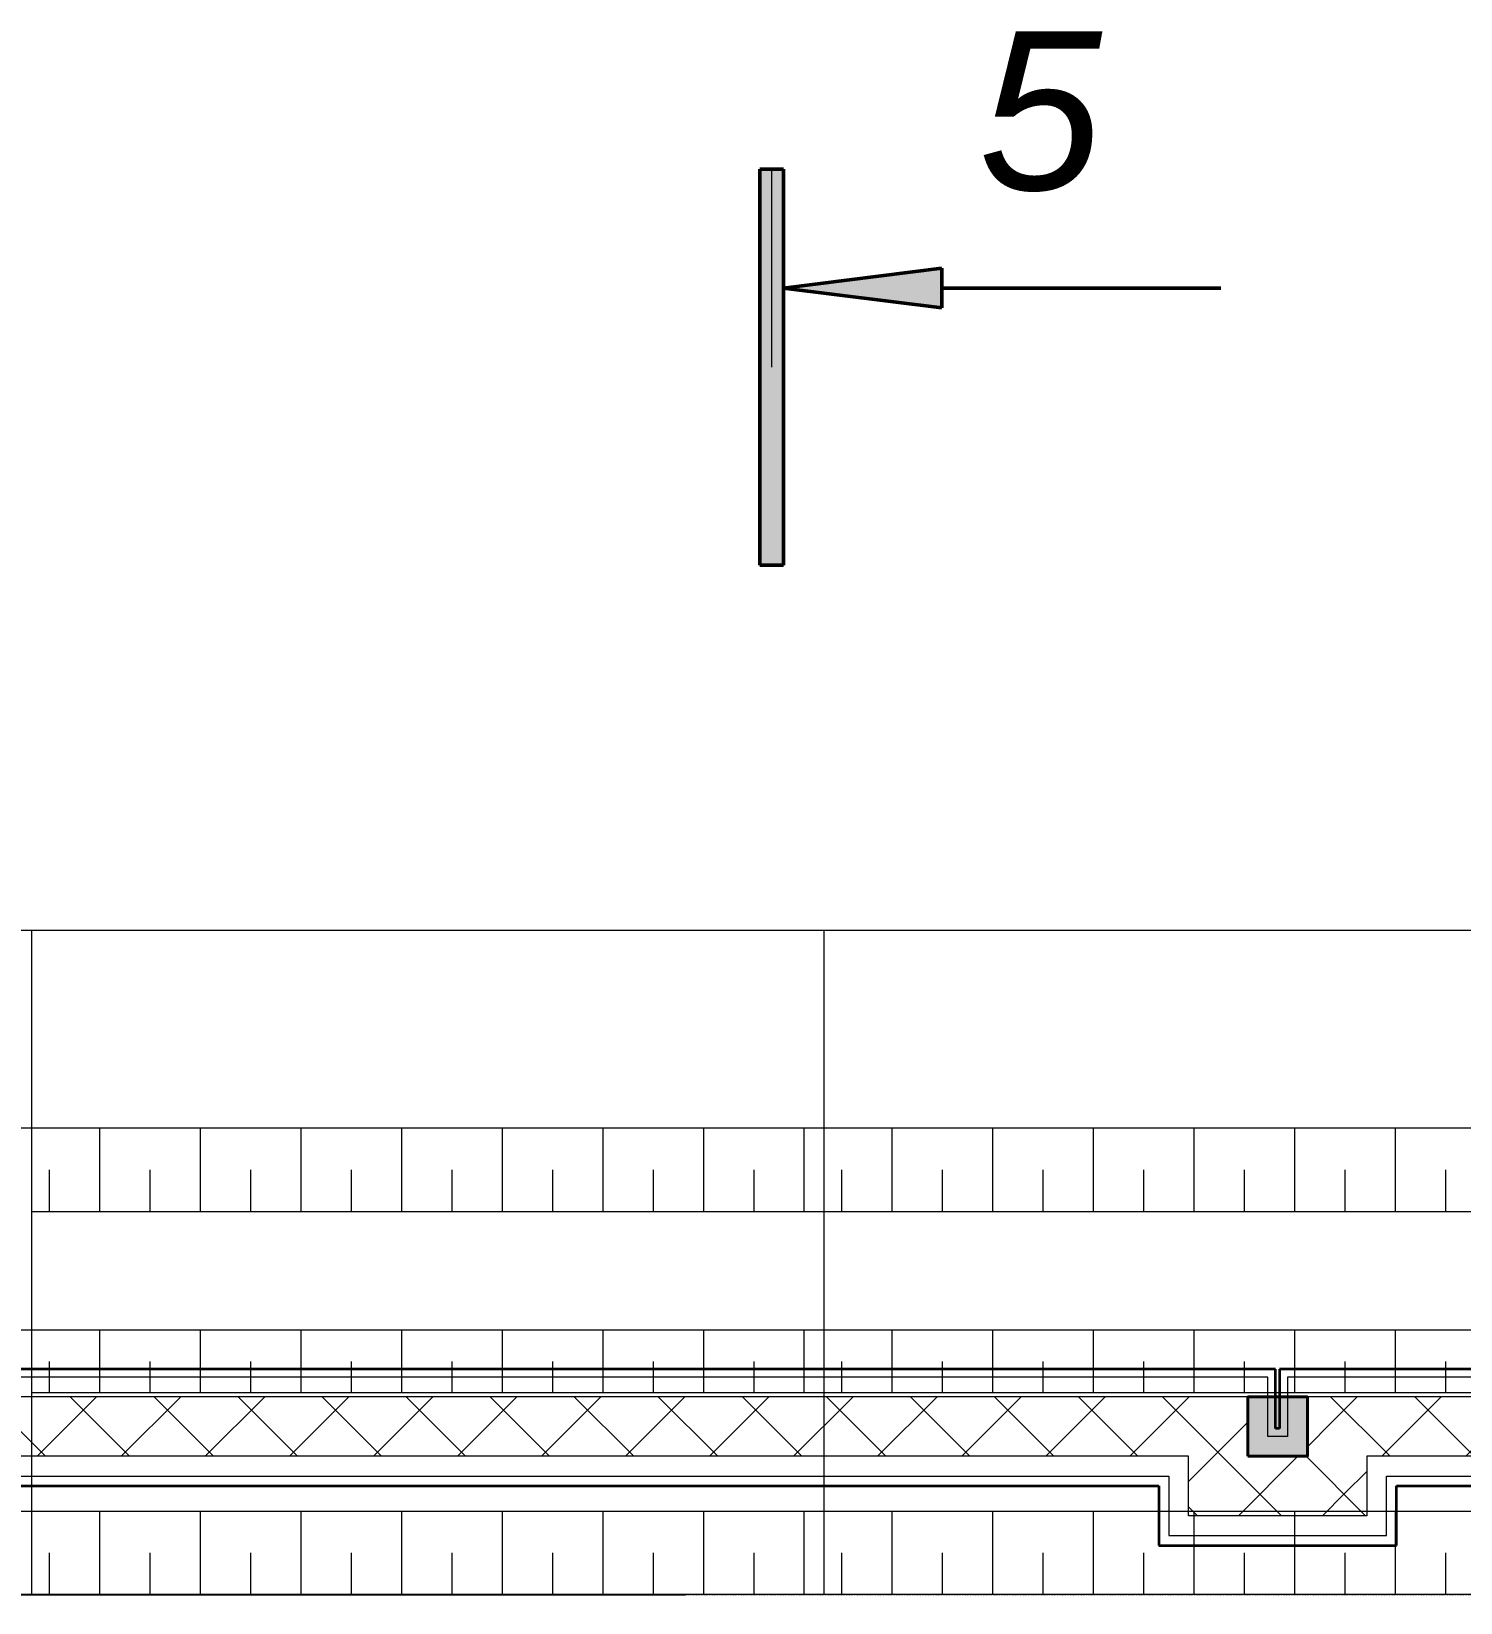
# Model space of a CAD drawing. Header units: millimetres. Extents: x -60256 to 201272, y 21388 to 77592.
# Drawn here: x 13233 to 16841, y 73336 to 77304 of the extents above; entities that cross this region are included whole.
import ezdxf

# ---------------------------------------------------------------- set-up
doc = ezdxf.new("R2010")
doc.units = ezdxf.units.MM
doc.header["$MEASUREMENT"] = 0
doc.linetypes.add('DASHDOT', pattern=[0.05, 0.025, -0.0125, 0, -0.0125])
for name, color, linetype in [('отделка', 7, 'Continuous'), ('размеры внутр', 7, 'Continuous'), ('разрезы', 7, 'Continuous'), ('стены наруж', 7, 'Continuous')]:
    doc.layers.add(name, color=color, linetype=linetype)
for name, color, linetype, lineweight in [('отделка_Ном._пера__94', 252, 'Continuous', 13), ('отделка_Ном._пера__99', 7, 'Continuous', 40), ('подп стены Инжзащита_Ном._пера__250', 153, 'Continuous', 13), ('разрезы_Ном._пера__100', 7, 'Continuous', 50), ('разрезы_Ном._пера__96', 7, 'Continuous', 13), ('разрезы_Ном._пера__97', 7, 'Continuous', 20), ('стены наруж_Ном._пера__96', 7, 'Continuous', 13), ('стены наруж_Ном._пера__97', 7, 'Continuous', 20), ('стены наруж_Ном._пера__98', 7, 'Continuous', 35)]:
    doc.layers.add(name, color=color, linetype=linetype, lineweight=lineweight)
doc.styles.add('СГЕНЕРИР_СТИЛЬ_3', font='gost_2_304-81_type.ttf')
doc.styles.add('СГЕНЕРИР_СТИЛЬ_7', font='ariali.ttf')
doc.dimstyles.new('СГЕНЕРИР_СТИЛЬ__6', dxfattribs={"dimtxt": 220.000005, "dimasz": 95, "dimexe": 0.18, "dimexo": 0, "dimgap": 0.09, "dimtad": 1, "dimdec": 0, "dimzin": 0, "dimdsep": 46, "dimtxsty": 'СГЕНЕРИР_СТИЛЬ_3', "dimblk": 'ARROWHEAD_6', "dimblk1": 'ARROWHEAD_6', "dimblk2": 'ARROWHEAD_6', "dimcen": 0.09, "dimclrd": 7, "dimclre": 7, "dimclrt": 98, "dimadec": 0, "dimazin": 0, "dimtfac": 1, "dimtdec": 4, "dimtmove": 2, "dimatfit": 3, "dimfxl": 1, "dimtolj": 1, "dimtzin": 0, "dimarcsym": 0})
pattern_1 = [(45, (0, 0), (-106.06602, 106.06602), []), (135, (0, 0), (106.06602, 106.06602), [])]

# ---------------------------------------------------------------- blocks, each defined once
blk = doc.blocks.new('Стена_67_1', base_point=(12954, 73855.7))
at = {"layer": 'стены наруж_Ном._пера__96', "linetype": 'Continuous'}
h = blk.add_hatch(dxfattribs=at)
h.set_pattern_fill('УТЕПЛИТ_МЕЛКИЙ_0001', color=256, style=0, pattern_type=2)
h.set_pattern_definition(pattern_1)
h.paths.add_polyline_path([(16304, 73855.7), (12954, 73855.7), (13104, 73705.7), (16154, 73705.7)])
at = {"layer": 'стены наруж_Ном._пера__97', "linetype": 'Continuous'}
for p, q in [((16354, 73905.7), (12904, 73905.7)), ((16304, 73855.7), (12954, 73855.7)), ((16154, 73705.7), (13104, 73705.7)), ((13154, 73655.7), (16104, 73655.7))]:
    blk.add_line(p, q, dxfattribs=at)
at = {"layer": 'стены наруж_Ном._пера__98', "linetype": 'Continuous', "flags": 128}
for points in [[(16374, 73925.7), (12884, 73925.7)], [(13179, 73630.7), (16079, 73630.7)]]:
    blk.add_lwpolyline(points, dxfattribs=at)
blk = doc.blocks.new('Стена_68_1', base_point=(16454, 73855.7))
at = {"layer": 'стены наруж_Ном._пера__96', "linetype": 'Continuous'}
h = blk.add_hatch(dxfattribs=at)
h.set_pattern_fill('УТЕПЛИТ_МЕЛКИЙ_0001', color=256, style=0, pattern_type=2)
h.set_pattern_definition(pattern_1)
h.paths.add_polyline_path([(22252.1, 73855.7), (16454, 73855.7), (16604, 73705.7), (22226.7, 73705.7)])
at = {"layer": 'стены наруж_Ном._пера__97', "linetype": 'Continuous'}
for p, q in [((22260.6, 73905.7), (16404, 73905.7)), ((22252.1, 73855.7), (16454, 73855.7)), ((22226.7, 73705.7), (16604, 73705.7)), ((16654, 73655.7), (22218.2, 73655.7))]:
    blk.add_line(p, q, dxfattribs=at)
at = {"layer": 'стены наруж_Ном._пера__98', "linetype": 'Continuous', "flags": 128}
for points in [[(22264, 73925.7), (16384, 73925.7)], [(16679, 73630.7), (22214, 73630.7)]]:
    blk.add_lwpolyline(points, dxfattribs=at)
blk = doc.blocks.new('ARROWHEAD_6')
at = {"color": 0, "linetype": 'Continuous', "lineweight": 0}
for p, q in [((-0.5, -0.5), (0.5, 0.5)), ((0, 0), (-1, 0))]:
    blk.add_line(p, q, dxfattribs=at)
blk = doc.blocks.new('*D831')
at = {"layer": 'Defpoints', "color": 0, "linetype": 'Continuous', "transparency": 16777216}
for p in [(12494.5, 73355.7), (14884, 73355.7), (879, 72115.7)]:
    blk.add_point(p, dxfattribs=at)
at = {"layer": 'размеры внутр', "color": 7, "linetype": 'Continuous', "lineweight": -2, "transparency": 16777216}
for p, q in [((14884, 73355.7), (12494.4, 73355.7)), ((12494.5, 72210.7), (12494.5, 73260.7)), ((879, 72115.7), (12494.7, 72115.7))]:
    blk.add_line(p, q, dxfattribs=at)
at = {"layer": 'размеры внутр', "color": 7, "linetype": 'Continuous', "lineweight": -2, "transparency": 16777216, "xscale": 95, "yscale": 95, "zscale": 95}
for p, rotation in [((12494.5, 73355.7), 90), ((12494.5, 72115.7), 270)]:
    blk.add_blockref('ARROWHEAD_6', p, dxfattribs=dict(at, rotation=rotation))
at = {"layer": 'размеры внутр', "color": 98, "linetype": 'Continuous', "transparency": 16777216, "insert": (12340.5, 72824.2), "char_height": 220, "attachment_point": 5, "rotation": 90, "style": 'СГЕНЕРИР_СТИЛЬ_3'}
blk.add_mtext('\\A1;1240', dxfattribs=at)
blk = doc.blocks.new('Плоскость сечения_5_1', base_point=(15101.8, 76955.8))
at = {"layer": 'разрезы_Ном._пера__100', "linetype": 'Continuous'}
for points in [[(15131.8, 76955.8), (15071.8, 76955.8), (15071.8, 75955.8), (15131.8, 75955.8)], [(15531.8, 76705.8), (15131.8, 76655.8), (15531.8, 76605.8)]]:
    blk.add_hatch(color=256, dxfattribs=at).paths.add_polyline_path(points)
for p, q in [((15071.8, 75955.8), (15071.8, 76955.8)), ((15071.8, 76955.8), (15131.8, 76955.8)), ((15131.8, 76955.8), (15131.8, 75955.8)), ((15131.8, 76655.8), (15531.8, 76705.8)), ((15531.8, 76705.8), (15531.8, 76605.8)), ((15531.8, 76605.8), (15131.8, 76655.8)), ((15531.8, 76655.8), (16235.3, 76655.8)), ((15131.8, 75955.8), (15071.8, 75955.8))]:
    blk.add_line(p, q, dxfattribs=at)
at = {"layer": 'разрезы_Ном._пера__96', "linetype": 'Continuous'}
blk.add_line((15101.8, 76955.8), (15101.8, 76455.8), dxfattribs=at)
at = {"layer": 'разрезы_Ном._пера__97', "insert": (15935.3, 77101.1), "char_height": 400, "attachment_point": 6, "style": 'СГЕНЕРИР_СТИЛЬ_7'}
blk.add_mtext('{5}', dxfattribs=at)
blk = doc.blocks.new('Стена_93_1', base_point=(16304, 73705.7))
at = {"layer": 'стены наруж_Ном._пера__96', "linetype": 'Continuous'}
h = blk.add_hatch(dxfattribs=at)
h.set_pattern_fill('УТЕПЛИТ_МЕЛКИЙ_0001', color=256, style=0, pattern_type=2)
h.set_pattern_definition(pattern_1)
h.paths.add_polyline_path([(16454, 73705.7), (16304, 73705.7), (16154, 73555.7), (16604, 73555.7)])
at = {"layer": 'стены наруж_Ном._пера__97', "linetype": 'Continuous'}
for p, q in [((16404, 73755.7), (16354, 73755.7)), ((16454, 73705.7), (16304, 73705.7)), ((16604, 73555.7), (16154, 73555.7)), ((16104, 73505.7), (16654, 73505.7))]:
    blk.add_line(p, q, dxfattribs=at)
at = {"layer": 'стены наруж_Ном._пера__98', "linetype": 'Continuous', "flags": 128}
for points in [[(16384, 73775.7), (16374, 73775.7)], [(16079, 73480.7), (16679, 73480.7)]]:
    blk.add_lwpolyline(points, dxfattribs=at)
blk = doc.blocks.new('Стена_94_1', base_point=(16454, 73705.7))
at = {"layer": 'стены наруж_Ном._пера__96', "linetype": 'Continuous'}
h = blk.add_hatch(dxfattribs=at)
h.set_pattern_fill('УТЕПЛИТ_МЕЛКИЙ_0001', color=256, style=0, pattern_type=2)
h.set_pattern_definition(pattern_1)
h.paths.add_polyline_path([(16454, 73855.7), (16454, 73705.7), (16604, 73555.7), (16604, 73705.7)])
at = {"layer": 'стены наруж_Ном._пера__97', "linetype": 'Continuous'}
for p, q in [((16404, 73905.7), (16404, 73755.7)), ((16454, 73855.7), (16454, 73705.7)), ((16604, 73705.7), (16604, 73555.7)), ((16654, 73505.7), (16654, 73655.7))]:
    blk.add_line(p, q, dxfattribs=at)
at = {"layer": 'стены наруж_Ном._пера__98', "linetype": 'Continuous', "flags": 128}
for points in [[(16384, 73925.7), (16384, 73775.7)], [(16679, 73480.7), (16679, 73630.7)]]:
    blk.add_lwpolyline(points, dxfattribs=at)
blk = doc.blocks.new('Стена_95_1', base_point=(16304, 73705.7))
at = {"layer": 'стены наруж_Ном._пера__96', "linetype": 'Continuous'}
h = blk.add_hatch(dxfattribs=at)
h.set_pattern_fill('УТЕПЛИТ_МЕЛКИЙ_0001', color=256, style=0, pattern_type=2)
h.set_pattern_definition(pattern_1)
h.paths.add_polyline_path([(16304, 73705.7), (16304, 73855.7), (16154, 73705.7), (16154, 73555.7)])
at = {"layer": 'стены наруж_Ном._пера__97', "linetype": 'Continuous'}
for p, q in [((16354, 73755.7), (16354, 73905.7)), ((16304, 73705.7), (16304, 73855.7)), ((16154, 73555.7), (16154, 73705.7)), ((16104, 73655.7), (16104, 73505.7))]:
    blk.add_line(p, q, dxfattribs=at)
at = {"layer": 'стены наруж_Ном._пера__98', "linetype": 'Continuous', "flags": 128}
for points in [[(16374, 73775.7), (16374, 73925.7)], [(16079, 73630.7), (16079, 73480.7)]]:
    blk.add_lwpolyline(points, dxfattribs=at)
blk = doc.blocks.new('Колонна_61_1', base_point=(16379, 73780.7))
at = {"layer": 'отделка_Ном._пера__94', "linetype": 'Continuous'}
blk.add_hatch(color=256, dxfattribs=at).paths.add_polyline_path([(16304, 73705.7), (16454, 73705.7), (16454, 73855.7), (16304, 73855.7)])
at = {"layer": 'отделка_Ном._пера__99', "linetype": 'Continuous', "flags": 128}
blk.add_lwpolyline([(16304, 73705.7), (16454, 73705.7), (16454, 73855.7), (16304, 73855.7)], close=True, dxfattribs=at)

msp = doc.modelspace()

# ---------------------------------------------------------------- linework, layer by layer
at = {"layer": 'подп стены Инжзащита_Ном._пера__250', "linetype": 'Continuous'}
for p, q in [((13233.46189, 75033.43651), (11233.46189, 75033.43651)), ((13233.46189, 75033.43651), (13233.46189, 73356.37283)), ((15233.46189, 75033.43651), (13233.46189, 75033.43651)), ((13233.46189, 75033.43651), (13233.46189, 73356.37283)), ((15233.46189, 75033.43651), (15233.46189, 73356.37283)), ((17233.46189, 75033.43651), (15233.46189, 75033.43651)), ((15233.46189, 75033.43651), (15233.46189, 73356.37283)), ((13233.46189, 74534.42983), (11233.46189, 74534.42983)), ((15233.46189, 74534.42983), (13233.46189, 74534.42983)), ((13405.49959, 74534.42983), (13405.49959, 74324.22136)), ((13659.49959, 74534.42983), (13659.49959, 74324.22136)), ((13913.49959, 74534.42983), (13913.49959, 74324.22136)), ((14167.49959, 74534.42983), (14167.49959, 74324.22136)), ((14421.49959, 74534.42983), (14421.49959, 74324.22136)), ((14675.49959, 74534.42983), (14675.49959, 74324.22136)), ((14929.49959, 74534.42983), (14929.49959, 74324.22136)), ((15183.49959, 74534.42983), (15183.49959, 74324.22136)), ((17233.46189, 74534.42983), (15233.46189, 74534.42983)), ((15405.49959, 74534.42983), (15405.49959, 74324.22136)), ((15659.49959, 74534.42983), (15659.49959, 74324.22136)), ((15913.49959, 74534.42983), (15913.49959, 74324.22136)), ((16167.49959, 74534.42983), (16167.49959, 74324.22136)), ((16421.49959, 74534.42983), (16421.49959, 74324.22136)), ((16675.49959, 74534.42983), (16675.49959, 74324.22136)), ((13278.49959, 74429.32559), (13278.49959, 74324.22136)), ((13532.49959, 74429.32559), (13532.49959, 74324.22136)), ((13786.49959, 74429.32559), (13786.49959, 74324.22136)), ((14040.49959, 74429.32559), (14040.49959, 74324.22136)), ((14294.49959, 74429.32559), (14294.49959, 74324.22136)), ((14548.49959, 74429.32559), (14548.49959, 74324.22136)), ((14802.49959, 74429.32559), (14802.49959, 74324.22136)), ((15056.49959, 74429.32559), (15056.49959, 74324.22136)), ((15278.49959, 74429.32559), (15278.49959, 74324.22136)), ((15532.49959, 74429.32559), (15532.49959, 74324.22136)), ((15786.49959, 74429.32559), (15786.49959, 74324.22136)), ((16040.49959, 74429.32559), (16040.49959, 74324.22136)), ((16294.49959, 74429.32559), (16294.49959, 74324.22136)), ((16548.49959, 74429.32559), (16548.49959, 74324.22136)), ((16802.49959, 74429.32559), (16802.49959, 74324.22136)), ((13233.46189, 74324.22136), (15233.46189, 74324.22136)), ((15233.46189, 74324.22136), (17233.46189, 74324.22136)), ((13233.46189, 74024.22136), (11233.46189, 74024.22136)), ((15233.46189, 74024.22136), (13233.46189, 74024.22136)), ((13405.49959, 74024.22136), (13405.49959, 73866.57045)), ((13659.49959, 74024.22136), (13659.49959, 73866.57045)), ((13913.49959, 74024.22136), (13913.49959, 73866.57045)), ((14167.49959, 74024.22136), (14167.49959, 73866.57045)), ((14421.49959, 74024.22136), (14421.49959, 73866.57045)), ((14675.49959, 74024.22136), (14675.49959, 73866.57045)), ((14929.49959, 74024.22136), (14929.49959, 73866.57045)), ((15183.49959, 74024.22136), (15183.49959, 73866.57045)), ((17233.46189, 74024.22136), (15233.46189, 74024.22136)), ((15405.49959, 74024.22136), (15405.49959, 73866.57045)), ((15659.49959, 74024.22136), (15659.49959, 73866.57045)), ((15913.49959, 74024.22136), (15913.49959, 73866.57045)), ((16167.49959, 74024.22136), (16167.49959, 73866.57045)), ((16421.49959, 74024.22136), (16421.49959, 73866.57045)), ((16675.49959, 74024.22136), (16675.49959, 73866.57045)), ((13278.49959, 73945.3959), (13278.49959, 73866.57045)), ((13532.49959, 73945.3959), (13532.49959, 73866.57045)), ((13786.49959, 73945.3959), (13786.49959, 73866.57045)), ((14040.49959, 73945.3959), (14040.49959, 73866.57045)), ((14294.49959, 73945.3959), (14294.49959, 73866.57045)), ((14548.49959, 73945.3959), (14548.49959, 73866.57045)), ((14802.49959, 73945.3959), (14802.49959, 73866.57045)), ((15056.49959, 73945.3959), (15056.49959, 73866.57045)), ((15278.49959, 73945.3959), (15278.49959, 73866.57045)), ((15532.49959, 73945.3959), (15532.49959, 73866.57045)), ((15786.49959, 73945.3959), (15786.49959, 73866.57045)), ((16040.49959, 73945.3959), (16040.49959, 73866.57045)), ((16294.49959, 73945.3959), (16294.49959, 73866.57045)), ((16548.49959, 73945.3959), (16548.49959, 73866.57045)), ((16802.49959, 73945.3959), (16802.49959, 73866.57045)), ((13233.46189, 73866.57045), (15233.46189, 73866.57045)), ((15233.46189, 73866.57045), (17233.46189, 73866.57045)), ((13233.46189, 73566.5813), (11233.46189, 73566.5813)), ((15233.46189, 73566.5813), (13233.46189, 73566.5813)), ((13405.49959, 73566.5813), (13405.49959, 73356.37283)), ((13659.49959, 73566.5813), (13659.49959, 73356.37283)), ((13913.49959, 73566.5813), (13913.49959, 73356.37283)), ((14167.49959, 73566.5813), (14167.49959, 73356.37283)), ((14421.49959, 73566.5813), (14421.49959, 73356.37283)), ((14675.49959, 73566.5813), (14675.49959, 73356.37283)), ((14929.49959, 73566.5813), (14929.49959, 73356.37283)), ((15183.49959, 73566.5813), (15183.49959, 73356.37283)), ((17233.46189, 73566.5813), (15233.46189, 73566.5813)), ((15405.49959, 73566.5813), (15405.49959, 73356.37283)), ((15659.49959, 73566.5813), (15659.49959, 73356.37283)), ((15913.49959, 73566.5813), (15913.49959, 73356.37283)), ((16167.49959, 73566.5813), (16167.49959, 73356.37283)), ((16421.49959, 73566.5813), (16421.49959, 73356.37283)), ((16675.49959, 73566.5813), (16675.49959, 73356.37283)), ((13278.49959, 73461.47707), (13278.49959, 73356.37283)), ((13532.49959, 73461.47707), (13532.49959, 73356.37283)), ((13786.49959, 73461.47707), (13786.49959, 73356.37283)), ((14040.49959, 73461.47707), (14040.49959, 73356.37283)), ((14294.49959, 73461.47707), (14294.49959, 73356.37283)), ((14548.49959, 73461.47707), (14548.49959, 73356.37283)), ((14802.49959, 73461.47707), (14802.49959, 73356.37283)), ((15056.49959, 73461.47707), (15056.49959, 73356.37283)), ((15278.49959, 73461.47707), (15278.49959, 73356.37283)), ((15532.49959, 73461.47707), (15532.49959, 73356.37283)), ((15786.49959, 73461.47707), (15786.49959, 73356.37283)), ((16040.49959, 73461.47707), (16040.49959, 73356.37283)), ((16294.49959, 73461.47707), (16294.49959, 73356.37283)), ((16548.49959, 73461.47707), (16548.49959, 73356.37283)), ((16802.49959, 73461.47707), (16802.49959, 73356.37283)), ((13233.46189, 73356.37283), (11233.46189, 73356.37283)), ((15233.46189, 73356.37283), (13233.46189, 73356.37283)), ((17233.46189, 73356.37283), (15233.46189, 73356.37283))]:
    msp.add_line(p, q, dxfattribs=at)
at = {"layer": 'подп стены Инжзащита_Ном._пера__250', "linetype": 'DASHDOT', "flags": 128}
msp.add_lwpolyline([(-48372.16526, 70591.09712), (-30374.63856, 70889.48015), (-22764.3102, 73356.37153), (23235.6898, 73356.37329), (29031.01932, 71802.61792), (33418.19691, 67709.61502), (35488.7603, 55884.12213)], dxfattribs=at)

# ---------------------------------------------------------------- block references
at = {"layer": 'отделка'}
msp.add_blockref('Колонна_61_1', (16378.99723, 73780.66051), dxfattribs=at)
at = {"layer": 'разрезы'}
msp.add_blockref('Плоскость сечения_5_1', (15101.80171, 76955.78756), dxfattribs=at)
at = {"layer": 'стены наруж'}
for name, p in [('Стена_67_1', (12953.99723, 73855.66051)), ('Стена_95_1', (16303.99723, 73705.66051)), ('Стена_68_1', (16453.99723, 73855.66051)), ('Стена_94_1', (16453.99723, 73705.66051)), ('Стена_93_1', (16303.99723, 73705.66051))]:
    msp.add_blockref(name, p, dxfattribs=at)

# ---------------------------------------------------------------- dimensions: what is measured, and where the dimension line sits
at = {"layer": 'размеры внутр', "linetype": 'Continuous'}
dim = msp.add_linear_dim(base=(12494.54705, 73355.66051), p1=(878.99723, 72115.66051), p2=(14883.99723, 73355.66051), angle=90, dimstyle='СГЕНЕРИР_СТИЛЬ__6', dxfattribs=at)
dim.commit()
dim.dimension.update_dxf_attribs({"geometry": '*D831', "text_midpoint": (12340.54705, 72824.20874), "dimtype": 160, "text_rotation": 90})

doc.saveas('drawing.dxf')
